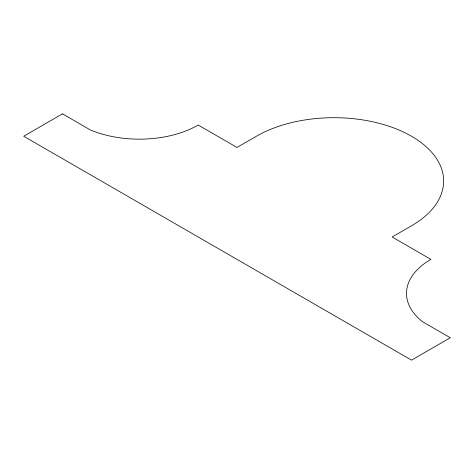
<?xml version="1.0" encoding="UTF-8"?>
<svg xmlns="http://www.w3.org/2000/svg" width="474" height="474" viewBox="0 0 474 474"><rect width="100%" height="100%" fill="white"/><g stroke="black" fill="none" stroke-linecap="round" stroke-linejoin="round"><path stroke-width="0.71" d="M62.479 113.855L23.7 136.245L411.521 360.145L450.3 337.755L422.488 321.698A83.169 48.016 0 0 1 430.907 259.391L392.128 237L411.521 225.808A109.69 63.332 0 0 0 411.521 136.245A109.69 63.332 0 0 0 256.393 136.245L237 147.438L198.221 125.047A83.169 48.016 0 0 1 90.291 129.912L62.479 113.855"/></g></svg>
